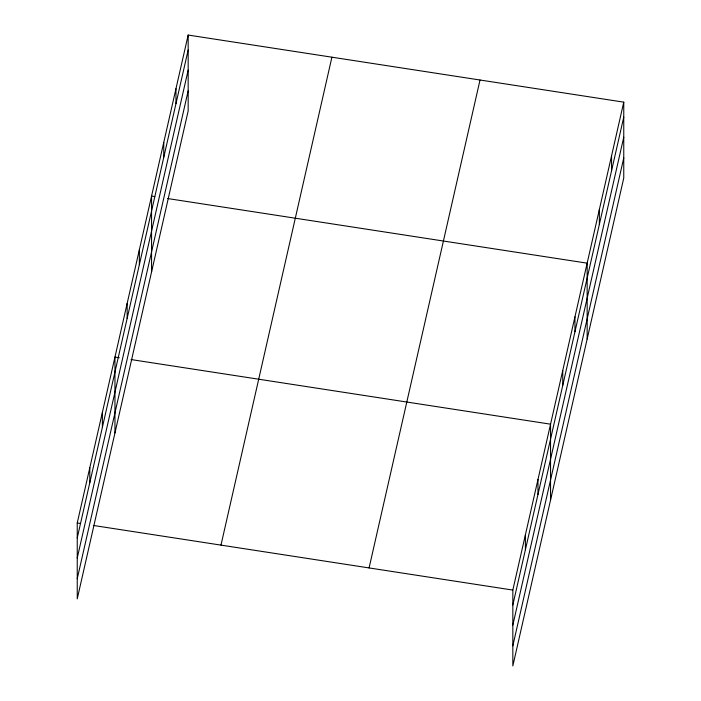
<?xml version="1.0" encoding="UTF-8"?>
<svg xmlns="http://www.w3.org/2000/svg" width="701" height="701" viewBox="0 0 701 701"><rect width="100%" height="100%" fill="white"/><g stroke="black" fill="none" stroke-linecap="round" stroke-linejoin="round"><path stroke-width="1.05" d="M188.166 35.05L188.166 110.924L77.241 598.847L77.241 522.972L188.166 35.05L623.759 102.153L623.759 178.028L512.834 665.95L512.834 590.076L623.759 102.153M77.241 537.912L188.166 49.99M77.241 558.022L188.166 70.1M77.241 578.737L188.166 90.815M220.981 545.115L331.915 57.193M369.085 567.924L480.019 80.01M512.834 605.007L623.759 117.093M512.834 625.117L623.759 137.203M512.834 645.84L623.759 157.918M154.781 196.56L151.565 196.061L151.565 271.944M167.653 198.541L587.158 263.164L587.158 339.047M119.249 357.738L114.955 357.081L114.955 432.955M131.043 359.552L550.548 424.175L550.548 500.058M77.241 522.972L80.457 523.463M93.329 525.452L512.834 590.076M611.561 155.824L611.561 170.764M599.355 209.494L599.355 224.434M574.951 316.834L574.951 331.775M562.754 370.505L562.754 385.445M537.974 479.475L537.974 494.415M525.399 534.775L525.399 549.715M175.969 88.72L175.969 103.66M163.762 142.391L163.762 157.331M139.359 249.731L139.359 264.671M127.153 303.41L127.153 318.342M102.381 412.372L102.381 427.312M89.807 467.672L89.807 482.612"/></g></svg>
